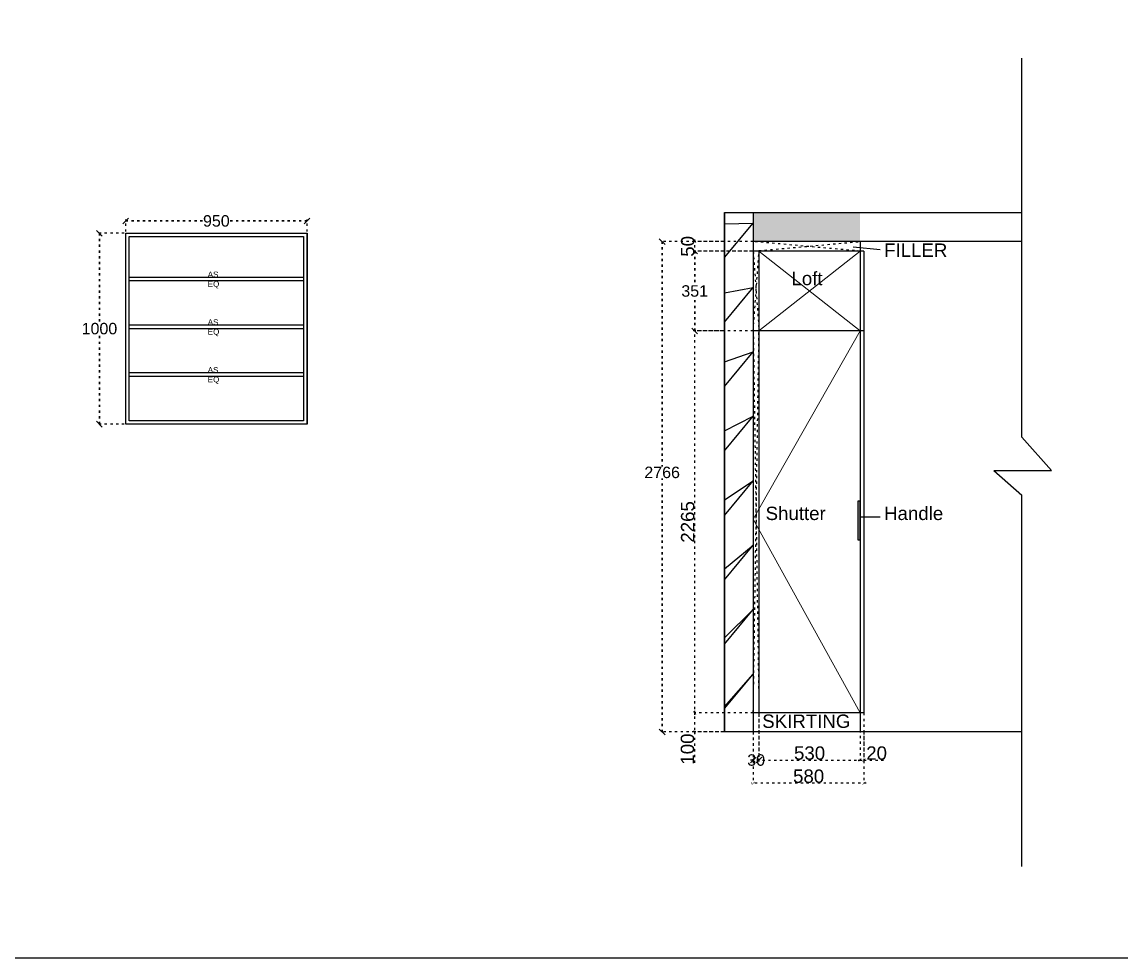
# Model space of a CAD drawing. Header units: millimetres. Extents: x 220712 to 1505573, y -354410 to 241923.
# Drawn here: x 242198 to 247955, y 105454 to 110356 of the extents above; entities that cross this region are included whole.
import ezdxf

# ---------------------------------------------------------------- set-up
doc = ezdxf.new("R2010")
doc.units = ezdxf.units.MM
doc.header["$MEASUREMENT"] = 0
doc.linetypes.add('ACAD_ISO03W100', pattern=[30, 12, -18])
doc.layers.add('Walls', color=253, linetype='Continuous')
doc.layers.add('Words', color=7, linetype='Continuous')
doc.styles.get("Standard").update_dxf_attribs({"font": 'arial.ttf'})
doc.dimstyles.new('ISO-25', dxfattribs={"dimtxt": 70, "dimasz": 15, "dimexe": 1.25, "dimexo": 0.625, "dimtad": 1, "dimdec": 0, "dimtxsty": 'Standard', "dimblk": 'ARCHTICK', "dimcen": 0, "dimdle": 11, "dimclrd": 1, "dimclre": 1, "dimclrt": 1, "dimadec": 0, "dimazin": 0, "dimtfac": 1, "dimtdec": 0, "dimtmove": 0, "dimatfit": 3, "dimfxl": 1, "dimarcsym": 0})
doc.dimstyles.get("Standard").update_dxf_attribs({"dimtxt": 60, "dimasz": 30, "dimexe": 7.75, "dimexo": 8.13, "dimgap": 0.63, "dimtad": 0, "dimtih": 1, "dimtoh": 1, "dimdec": 0, "dimzin": 0, "dimtxsty": 'Standard', "dimblk": 'OBLIQUE', "dimcen": 2.25, "dimclrd": 1, "dimclre": 1, "dimclrt": 1, "dimadec": 0, "dimazin": 0, "dimtfac": 1, "dimtdec": 0, "dimtofl": 0, "dimtmove": 0, "dimatfit": 3, "dimfxl": 1, "dimtolj": 1, "dimtzin": 0, "dimlwd": 30, "dimarcsym": 0})

# ---------------------------------------------------------------- blocks, each defined once
blk = doc.blocks.new('_Oblique')
at = {"color": 0, "linetype": 'ByBlock', "lineweight": -2}
blk.add_line((-0.5, -0.5), (0.5, 0.5), dxfattribs=at)
blk = doc.blocks.new('*D383')
at = {"layer": 'Defpoints', "color": 0, "linetype": 'ACAD_ISO03W100', "transparency": 16777216}
for p in [(242741.0000000001, 109250.0000000001), (242603.5000000005, 108250.0000000001), (242741.0000000001, 108250.0000000001)]:
    blk.add_point(p, dxfattribs=at)
at = {"layer": 'Walls', "color": 1, "linetype": 'ACAD_ISO03W100', "lineweight": -2, "transparency": 16777216}
for p, q in [((242732.8700000001, 109250.0000000001), (242595.7500000005, 109250.0000000001)), ((242732.8700000001, 108250.0000000001), (242595.7500000005, 108250.0000000001))]:
    blk.add_line(p, q, dxfattribs=at)
at = {"layer": 'Walls', "color": 1, "linetype": 'ACAD_ISO03W100', "lineweight": 30, "transparency": 16777216}
for p, q in [((242603.5000000005, 109250.0000000001), (242603.5000000005, 108781.2643792634)), ((242603.5000000005, 108250.0000000001), (242603.5000000005, 108718.7356207368))]:
    blk.add_line(p, q, dxfattribs=at)
at = {"layer": 'Walls', "color": 1, "linetype": 'ACAD_ISO03W100', "lineweight": 30, "transparency": 16777216, "xscale": 30, "yscale": 30, "zscale": 30}
for p, rotation in [((242603.5000000005, 109250.0000000001), 90), ((242603.5000000005, 108250.0000000001), 270)]:
    blk.add_blockref('_Oblique', p, dxfattribs=dict(at, rotation=rotation))
at = {"layer": 'Walls', "color": 1, "linetype": 'ACAD_ISO03W100', "transparency": 16777216, "insert": (242603.5000000004, 108750), "char_height": 60, "attachment_point": 5}
blk.add_mtext('\\A1;1000', dxfattribs=at)
blk = doc.blocks.new('*D382')
at = {"layer": 'Defpoints', "color": 0, "linetype": 'ACAD_ISO03W100', "transparency": 16777216}
for p in [(243691, 109314), (242741, 109250.0000000001), (243691, 109250)]:
    blk.add_point(p, dxfattribs=at)
at = {"layer": 'Walls', "color": 1, "linetype": 'ACAD_ISO03W100', "lineweight": -2, "transparency": 16777216}
for p, q in [((242741, 109258.1300000001), (242741, 109321.75)), ((243691, 109258.13), (243691, 109321.75))]:
    blk.add_line(p, q, dxfattribs=at)
at = {"layer": 'Walls', "color": 1, "linetype": 'ACAD_ISO03W100', "lineweight": 30, "transparency": 16777216}
for p, q in [((242741, 109314), (243149.1899181446, 109314)), ((243691, 109314), (243282.8100818554, 109314))]:
    blk.add_line(p, q, dxfattribs=at)
at = {"layer": 'Walls', "color": 1, "linetype": 'ACAD_ISO03W100', "lineweight": 30, "transparency": 16777216, "xscale": 30, "yscale": 30, "zscale": 30, "rotation": 180}
blk.add_blockref('_Oblique', (242741, 109314), dxfattribs=at)
at = {"layer": 'Walls', "color": 1, "linetype": 'ACAD_ISO03W100', "lineweight": 30, "transparency": 16777216, "xscale": 30, "yscale": 30, "zscale": 30}
blk.add_blockref('_Oblique', (243691, 109314), dxfattribs=at)
at = {"layer": 'Walls', "color": 1, "linetype": 'ACAD_ISO03W100', "transparency": 16777216, "insert": (243216, 109314), "char_height": 60, "attachment_point": 5}
blk.add_mtext('\\A1;950', dxfattribs=at)
blk = doc.blocks.new('_ArchTick')
at = {"color": 0, "linetype": 'ByBlock', "const_width": 0.15}
blk.add_lwpolyline([(-0.5, -0.5), (0.5, 0.5)], dxfattribs=at)
blk = doc.blocks.new('*D1150')
at = {"color": 1, "linetype": 'ACAD_ISO03W100', "lineweight": -2, "transparency": 16777216}
for p, q in [((245720.6660851025, 106749.1189186574), (245720.6660851025, 106638.118918717)), ((246028.178545333, 106738.1189186574), (245719.4160851025, 106738.1189186574)), ((245878.178545333, 106638.118918717), (245719.4160851025, 106638.118918717)), ((245720.6660851025, 106638.118918717), (245720.6660851025, 106474.0380865205))]:
    blk.add_line(p, q, dxfattribs=at)
at = {"layer": 'Defpoints', "color": 0, "linetype": 'ACAD_ISO03W100', "transparency": 16777216}
for p in [(246028.803545333, 106738.1189186574), (245720.6660851025, 106638.118918717), (245878.803545333, 106638.118918717)]:
    blk.add_point(p, dxfattribs=at)
at = {"color": 1, "linetype": 'ACAD_ISO03W100', "lineweight": -2, "transparency": 16777216, "xscale": 15, "yscale": 15, "zscale": 15}
for p, rotation in [((245720.6660851025, 106738.1189186574), 90), ((245720.6660851025, 106638.118918717), 270)]:
    blk.add_blockref('_ArchTick', p, dxfattribs=dict(at, rotation=rotation))
at = {"color": 1, "linetype": 'ACAD_ISO03W100', "transparency": 16777216, "insert": (245684.3009759619, 106548.5785026186), "char_height": 70, "attachment_point": 5, "rotation": 90}
blk.add_mtext('100', dxfattribs=at)
blk = doc.blocks.new('*D1151')
at = {"color": 1, "linetype": 'ACAD_ISO03W100', "lineweight": -2, "transparency": 16777216}
for p, q in [((246058.178545333, 108738.1189186574), (245720.6660851027, 108738.1189186574)), ((245721.9160851027, 106727.1189186574), (245721.9160851027, 108749.1189186574)), ((246028.178545333, 106738.1189186574), (245720.6660851027, 106738.1189186574))]:
    blk.add_line(p, q, dxfattribs=at)
at = {"layer": 'Defpoints', "color": 0, "linetype": 'ACAD_ISO03W100', "transparency": 16777216}
for p in [(245721.9160851027, 108738.1189186574), (246058.803545333, 108738.1189186574), (246028.803545333, 106738.1189186574)]:
    blk.add_point(p, dxfattribs=at)
at = {"color": 1, "linetype": 'ACAD_ISO03W100', "lineweight": -2, "transparency": 16777216, "xscale": 15, "yscale": 15, "zscale": 15}
for p, rotation in [((245721.9160851027, 108738.1189186574), 90), ((245721.9160851027, 106738.1189186574), 270)]:
    blk.add_blockref('_ArchTick', p, dxfattribs=dict(at, rotation=rotation))
at = {"color": 1, "linetype": 'ACAD_ISO03W100', "transparency": 16777216, "insert": (245685.5509759622, 107738.1189186573), "char_height": 70, "attachment_point": 5, "rotation": 90}
blk.add_mtext('2265', dxfattribs=at)
blk = doc.blocks.new('*D1138')
at = {"color": 1, "linetype": 'ACAD_ISO03W100', "lineweight": -2, "transparency": 16777216}
for p, q in [((246028.178545333, 109206.1189186574), (245720.6660870102, 109206.1189186574)), ((245721.9160870102, 109145.1189188353), (245721.9160870102, 109217.1189186574)), ((246028.178545333, 109156.1189188353), (245720.6660870102, 109156.1189188353))]:
    blk.add_line(p, q, dxfattribs=at)
at = {"layer": 'Defpoints', "color": 0, "linetype": 'ACAD_ISO03W100', "transparency": 16777216}
for p in [(245721.9160870102, 109206.1189186574), (246028.803545333, 109206.1189186574), (246028.803545333, 109156.1189188353)]:
    blk.add_point(p, dxfattribs=at)
at = {"color": 1, "linetype": 'ACAD_ISO03W100', "lineweight": -2, "transparency": 16777216, "xscale": 15, "yscale": 15, "zscale": 15}
for p, rotation in [((245721.9160870102, 109206.1189186574), 90), ((245721.9160870102, 109156.1189188353), 270)]:
    blk.add_blockref('_ArchTick', p, dxfattribs=dict(at, rotation=rotation))
at = {"color": 1, "linetype": 'ACAD_ISO03W100', "transparency": 16777216, "insert": (245685.5509778697, 109181.1189187462), "char_height": 70, "attachment_point": 5, "rotation": 90}
blk.add_mtext('50', dxfattribs=at)
blk = doc.blocks.new('*D1139')
at = {"color": 1, "linetype": 'ACAD_ISO03W100', "lineweight": -2, "transparency": 16777216}
for p, q in [((246058.8035453329, 106737.4939186573), (246058.8035453329, 106489.5897153616)), ((246588.8035450944, 106737.4939187765), (246588.8035450944, 106489.5897153616)), ((246047.8035453329, 106490.8397153616), (246599.8035450944, 106490.8397153616))]:
    blk.add_line(p, q, dxfattribs=at)
at = {"layer": 'Defpoints', "color": 0, "linetype": 'ACAD_ISO03W100', "transparency": 16777216}
for p in [(246058.8035453329, 106738.1189186573), (246588.8035450944, 106738.1189187765), (246588.8035450944, 106490.8397153616)]:
    blk.add_point(p, dxfattribs=at)
at = {"color": 1, "linetype": 'ACAD_ISO03W100', "lineweight": -2, "transparency": 16777216, "xscale": 15, "yscale": 15, "zscale": 15, "rotation": 180}
blk.add_blockref('_ArchTick', (246058.8035453329, 106490.8397153616), dxfattribs=at)
at = {"color": 1, "linetype": 'ACAD_ISO03W100', "lineweight": -2, "transparency": 16777216, "xscale": 15, "yscale": 15, "zscale": 15}
blk.add_blockref('_ArchTick', (246588.8035450944, 106490.8397153616), dxfattribs=at)
at = {"color": 1, "linetype": 'ACAD_ISO03W100', "transparency": 16777216, "insert": (246323.8035452137, 106527.2286989905), "char_height": 70, "attachment_point": 5}
blk.add_mtext('530', dxfattribs=at)
blk = doc.blocks.new('*D1152')
at = {"color": 1, "linetype": 'ACAD_ISO03W100', "lineweight": -2, "transparency": 16777216}
for p, q in [((246588.8035453329, 106737.4939186573), (246588.8035453329, 106489.5897153616)), ((246608.8035455713, 106737.4939186573), (246608.8035455713, 106489.5897153616)), ((246577.8035453329, 106490.8397153616), (246608.8035455713, 106490.8397153616)), ((246608.8035455713, 106490.8397153616), (246726.2813764035, 106490.8397153616))]:
    blk.add_line(p, q, dxfattribs=at)
at = {"layer": 'Defpoints', "color": 0, "linetype": 'ACAD_ISO03W100', "transparency": 16777216}
for p in [(246588.8035453329, 106738.1189186573), (246608.8035455713, 106738.1189186573), (246608.8035455713, 106490.8397153616)]:
    blk.add_point(p, dxfattribs=at)
at = {"color": 1, "linetype": 'ACAD_ISO03W100', "lineweight": -2, "transparency": 16777216, "xscale": 15, "yscale": 15, "zscale": 15, "rotation": 180}
blk.add_blockref('_ArchTick', (246588.8035453329, 106490.8397153616), dxfattribs=at)
at = {"color": 1, "linetype": 'ACAD_ISO03W100', "lineweight": -2, "transparency": 16777216, "xscale": 15, "yscale": 15, "zscale": 15}
blk.add_blockref('_ArchTick', (246608.8035455713, 106490.8397153616), dxfattribs=at)
at = {"color": 1, "linetype": 'ACAD_ISO03W100', "transparency": 16777216, "insert": (246675.0424609874, 106527.2048245021), "char_height": 70, "attachment_point": 5}
blk.add_mtext('20', dxfattribs=at)
blk = doc.blocks.new('*D1140')
at = {"color": 1, "linetype": 'ACAD_ISO03W100', "lineweight": -2, "transparency": 16777216}
for p, q in [((246028.8035453329, 106637.4939187169), (246028.8035453329, 106368.6256160736)), ((246608.8035455713, 106637.4939187169), (246608.8035455713, 106368.6256160736)), ((246619.8035455713, 106369.8756160736), (246017.8035453329, 106369.8756160736))]:
    blk.add_line(p, q, dxfattribs=at)
at = {"layer": 'Defpoints', "color": 0, "linetype": 'ACAD_ISO03W100', "transparency": 16777216}
for p in [(246028.8035453329, 106638.1189187169), (246608.8035455713, 106638.1189187169), (246028.8035453329, 106369.8756160736)]:
    blk.add_point(p, dxfattribs=at)
at = {"color": 1, "linetype": 'ACAD_ISO03W100', "lineweight": -2, "transparency": 16777216, "xscale": 15, "yscale": 15, "zscale": 15, "rotation": 180}
blk.add_blockref('_ArchTick', (246028.8035453329, 106369.8756160736), dxfattribs=at)
at = {"color": 1, "linetype": 'ACAD_ISO03W100', "lineweight": -2, "transparency": 16777216, "xscale": 15, "yscale": 15, "zscale": 15}
blk.add_blockref('_ArchTick', (246608.8035455713, 106369.8756160736), dxfattribs=at)
at = {"color": 1, "linetype": 'ACAD_ISO03W100', "transparency": 16777216, "insert": (246318.8035454521, 106406.2407252141), "char_height": 70, "attachment_point": 5}
blk.add_mtext('580', dxfattribs=at)
blk = doc.blocks.new('*D1146')
at = {"layer": 'Defpoints', "color": 0, "linetype": 'ACAD_ISO03W100', "transparency": 16777216}
for p in [(245721.9160851032, 109156.1189186574), (246028.803545333, 109156.1189186574), (245874.4223152176, 108738.1189186574)]:
    blk.add_point(p, dxfattribs=at)
at = {"layer": 'Walls', "color": 1, "linetype": 'ACAD_ISO03W100', "lineweight": -2, "transparency": 16777216}
for p, q in [((246020.673545333, 109156.1189186574), (245714.1660851032, 109156.1189186574)), ((245866.2923152176, 108738.1189186574), (245714.1660851032, 108738.1189186574))]:
    blk.add_line(p, q, dxfattribs=at)
at = {"layer": 'Walls', "color": 1, "linetype": 'ACAD_ISO03W100', "lineweight": 30, "transparency": 16777216}
for p, q in [((245721.9160851032, 109156.1189186574), (245721.9160851032, 108978.4037617679)), ((245721.9160851032, 108738.1189186574), (245721.9160851032, 108915.8340755469))]:
    blk.add_line(p, q, dxfattribs=at)
at = {"layer": 'Walls', "color": 1, "linetype": 'ACAD_ISO03W100', "lineweight": 30, "transparency": 16777216, "xscale": 30, "yscale": 30, "zscale": 30}
for p, rotation in [((245721.9160851032, 109156.1189186574), 90), ((245721.9160851032, 108738.1189186574), 270)]:
    blk.add_blockref('_Oblique', p, dxfattribs=dict(at, rotation=rotation))
at = {"layer": 'Walls', "color": 1, "linetype": 'ACAD_ISO03W100', "transparency": 16777216, "insert": (245721.9160851031, 108947.1189186573), "char_height": 60, "attachment_point": 5}
blk.add_mtext('\\A1;351', dxfattribs=at)
blk = doc.blocks.new('*D1148')
at = {"layer": 'Defpoints', "color": 0, "linetype": 'ACAD_ISO03W100', "transparency": 16777216}
for p in [(245878.803545333, 109206.1189186574), (245551.4795361528, 106638.118918717), (245878.803545333, 106638.118918717)]:
    blk.add_point(p, dxfattribs=at)
at = {"layer": 'Walls', "color": 1, "linetype": 'ACAD_ISO03W100', "lineweight": -2, "transparency": 16777216}
for p, q in [((245870.673545333, 109206.1189186574), (245543.7295361528, 109206.1189186574)), ((245870.673545333, 106638.118918717), (245543.7295361528, 106638.118918717))]:
    blk.add_line(p, q, dxfattribs=at)
at = {"layer": 'Walls', "color": 1, "linetype": 'ACAD_ISO03W100', "lineweight": 30, "transparency": 16777216}
for p, q in [((245551.4795361528, 109206.1189186574), (245551.4795361528, 108028.3832979505)), ((245551.4795361528, 106638.118918717), (245551.4795361528, 107965.8545394239))]:
    blk.add_line(p, q, dxfattribs=at)
at = {"layer": 'Walls', "color": 1, "linetype": 'ACAD_ISO03W100', "lineweight": 30, "transparency": 16777216, "xscale": 30, "yscale": 30, "zscale": 30}
for p, rotation in [((245551.4795361528, 109206.1189186574), 90), ((245551.4795361528, 106638.118918717), 270)]:
    blk.add_blockref('_Oblique', p, dxfattribs=dict(at, rotation=rotation))
at = {"layer": 'Walls', "color": 1, "linetype": 'ACAD_ISO03W100', "transparency": 16777216, "insert": (245551.4795361528, 107997.1189186871), "char_height": 60, "attachment_point": 5}
blk.add_mtext('\\A1;2766', dxfattribs=at)
blk = doc.blocks.new('*D1157')
at = {"layer": 'Defpoints', "color": 0, "linetype": 'ACAD_ISO03W100', "transparency": 16777216}
for p in [(246028.8035453329, 106738.1189186573), (246058.8035453329, 106738.1189186573), (246028.8035453329, 106490.8397153616)]:
    blk.add_point(p, dxfattribs=at)
at = {"layer": 'Walls', "color": 1, "linetype": 'ACAD_ISO03W100', "lineweight": -2, "transparency": 16777216}
for p, q in [((246028.8035453329, 106729.9889186573), (246028.8035453329, 106483.0897153616)), ((246058.8035453329, 106729.9889186573), (246058.8035453329, 106483.0897153616))]:
    blk.add_line(p, q, dxfattribs=at)
at = {"layer": 'Walls', "color": 1, "linetype": 'ACAD_ISO03W100', "lineweight": 30, "transparency": 16777216}
blk.add_line((246058.8035453329, 106490.8397153616), (246028.8035453329, 106490.8397153616), dxfattribs=at)
at = {"layer": 'Walls', "color": 1, "linetype": 'ACAD_ISO03W100', "lineweight": 30, "transparency": 16777216, "xscale": 30, "yscale": 30, "zscale": 30, "rotation": 180}
blk.add_blockref('_Oblique', (246028.8035453329, 106490.8397153616), dxfattribs=at)
at = {"layer": 'Walls', "color": 1, "linetype": 'ACAD_ISO03W100', "lineweight": 30, "transparency": 16777216, "xscale": 30, "yscale": 30, "zscale": 30}
blk.add_blockref('_Oblique', (246058.8035453329, 106490.8397153616), dxfattribs=at)
at = {"layer": 'Walls', "color": 1, "linetype": 'ACAD_ISO03W100', "transparency": 16777216, "insert": (246043.8035453329, 106490.8397153616), "char_height": 60, "attachment_point": 5}
blk.add_mtext('\\A1;30', dxfattribs=at)

msp = doc.modelspace()

# ---------------------------------------------------------------- hatches: boundary and pattern name
at = {"true_color": 0xc7c8ca}
h = msp.add_hatch(dxfattribs=at)
h.set_pattern_fill('ANSI32', color=9, scale=25)
h.set_pattern_definition([(45, (-1976293363.886679, -301606246.6783948), (-168.3798022700466, 168.3798022700466), []), (45, (-1976293251.633429, -301606246.6783948), (-168.3798022700466, 168.3798022700466), [])])
h.paths.add_polyline_path([(246028.8035453329, 109358.3577259183), (245878.8035453329, 109358.3577259183), (245878.8035453329, 106638.1189187169), (246028.8035453329, 106638.1189187169)])
at = {"true_color": 0x000000}
h = msp.add_hatch(color=18, dxfattribs=at)
h.dxf.hatch_style = 1
h.paths.add_polyline_path([(246588.8035453329, 107845.9728797674), (246576.4398232469, 107845.9728797674), (246576.4398232469, 107643.6400754452), (246588.8035453329, 107643.6400754452)])
at = {"layer": 'Walls', "linetype": 'ACAD_ISO03W100', "true_color": 0xc7c8ca}
h = msp.add_hatch(dxfattribs=at)
h.set_pattern_fill('AR-CONC', color=9, scale=10)
h.set_pattern_definition([(49.99999999999999, (-142260.9559616842, -2109.140800644353), (71.72601826007535, -6.275213498259511), [7.5, -82.5]), (355, (-142260.9559616842, -2109.140800644353), (-13.8751333613, 75.21921337000119), [6, -66]), (100.45144446, (-142254.9787935842, -2109.663735044349), (57.8508846727112, 68.94399909686294), [6.374019199999995, -70.11421119999993]), (46.18420000000001, (-142260.9559616842, -2089.140800644353), (106.7241330671572, -16.55192807930765), [11.25, -123.75]), (96.63563549, (-142252.0622871842, -2090.520131344354), (93.46619456742283, 97.41186007745505), [9.5610342, -105.171376]), (351.1841639899999, (-142260.9559616842, -2089.140800644353), (93.46619450547732, 97.41186002699902), [9, -99.0000001]), (21, (-142250.9559616842, -2094.140800644353), (59.69070521184616, -40.26188906653388), [7.5, -82.5]), (326.0000000000001, (-142250.9559616842, -2094.140800644353), (24.33153319215817, 72.5150045046853), [6, -66]), (71.45144474, (-142245.9817362842, -2097.495958044354), (84.02223767299711, 32.25311528063538), [6.374019000000001, -70.1142112]), (37.50000000000001, (-142260.9559616842, -2109.140800644353), (1.215985531729067, 33.28938538313115), [0, -65.19999999999999, 0, -67, 0, -66.25]), (7.499999999999999, (-142260.9559616842, -2109.140800644353), (26.30695374421486, 39.44117118823603), [0, -38.2, 0, -63.7, 0, -25.25]), (327.5, (-142283.2559616842, -2109.140800644353), (53.3822436172409, -2.255487173437976), [0, -25, 0, -78, 0, -103.5]), (317.5, (-142293.2559616842, -2109.140800644353), (58.31861693423862, 10.01049823323177), [0, -32.5, 0, -51.8, 0, -73.5])])
h.paths.add_polyline_path([(246588.8035453329, 109356.1189186573), (246028.8035453329, 109356.1189186573), (246028.8035453329, 109206.1189186573), (246588.8035453329, 109206.1189186573)])
h.paths.add_polyline_path([(250116.6870860097, 109356.1189186573), (249556.6870857713, 109356.1189186573), (249556.6870857713, 109206.1189186573), (250116.6870860097, 109206.1189186573)])

# ---------------------------------------------------------------- linework, layer by layer
at = {"color": 18, "true_color": 0x000000}
for p, q in [((247436.311682559, 108182.3291257024), (247436.311682559, 110166.9141811132)), ((245878.8035453329, 109358.3577259183), (245878.8035453329, 106638.1189187169)), ((245878.8035453329, 106638.1189187169), (245878.8035453329, 109358.3577259183)), ((245878.8035453329, 109358.3577259183), (246028.8035453329, 109358.3577259183)), ((246608.8035453329, 109356.1189186573), (246028.8035453329, 109356.1189186573)), ((247436.3116825589, 109356.1189186573), (246028.8035453329, 109356.1189186573)), ((246028.8035453329, 109356.1189186573), (246028.8035453329, 106638.1189187169)), ((246028.8035453329, 109356.1189186573), (246028.8035453329, 106638.1189187169)), ((247436.311682559, 109206.1189186573), (246028.8035453329, 109206.1189186573)), ((246588.8035453329, 109206.1189186573), (246588.8035453329, 106638.1189187169)), ((246608.8035453329, 109156.1189186573), (246028.8035453329, 109156.1189186573)), ((246058.8035453329, 109156.1189186573), (246058.8035453329, 106738.1189186573)), ((246608.8035451068, 109156.1189186573), (246608.8035453329, 106738.1189187169)), ((246608.8035453329, 108738.1189186573), (246028.8035453329, 108738.1189186573)), ((247590.5657526025, 108007.6825090647), (247436.311682559, 108182.3291262388)), ((247289.7081972131, 108007.6825090647), (247590.5657526025, 108007.6825090647)), ((247289.7081972131, 108007.6825090647), (247436.311682559, 107877.7130916119)), ((247436.311682559, 105934), (247436.3116827974, 107877.7130913138)), ((246608.8035453329, 106738.1189186573), (246028.8035453329, 106738.1189186573)), ((247436.311682559, 106638.1189187169), (245878.8035453329, 106638.1189187169)), ((246028.8035453329, 106638.1189187169), (245878.8035453329, 106638.1189187169))]:
    msp.add_line(p, q, dxfattribs=at)
at = {"color": 252, "lineweight": 0, "true_color": 0x939598}
for p, q in [((246058.8035453329, 108738.1189186573), (246588.8035453329, 109156.1189186573)), ((246588.8035453329, 108738.1189186573), (246058.8035453329, 109156.1189186573)), ((246588.8035453329, 108738.1189186573), (246028.8035450944, 107752.3958780766)), ((246028.8035450944, 107752.3958780766), (246588.8035453329, 106738.1189186573))]:
    msp.add_line(p, q, dxfattribs=at)
at = {"color": 18, "true_color": 0x000000}
msp.add_lwpolyline([(246588.8035453329, 107845.9728797674), (246576.4398232469, 107845.9728797674), (246576.4398232469, 107643.6400754452), (246588.8035453329, 107643.6400754452)], close=True, dxfattribs=at)
at = {"layer": 'Walls', "color": 18, "true_color": 0x000000}
for p, q in [((242741, 109250), (243691, 109250)), ((242741, 108250), (242741, 109250)), ((243691, 108250), (243691, 109250)), ((243673, 109018), (242759, 109018)), ((243673, 109000), (242759, 109000)), ((243673, 108768), (242759, 108768)), ((243673, 108750), (242759, 108750)), ((243673, 108518), (242759, 108518)), ((243673, 108500), (242759, 108500)), ((243691, 108250), (242741, 108250))]:
    msp.add_line(p, q, dxfattribs=at)
for points in [[(221541.5, 129286.5), (264020, 129286.5), (264020, 105454.5), (221541.5, 105454.5)], [(242741, 109250), (243691, 109250), (243691, 108250), (242741, 108250)], [(242759, 109232), (243673, 109232), (243673, 108268), (242759, 108268)]]:
    msp.add_lwpolyline(points, close=True, dxfattribs=at)
at = {"layer": 'Walls', "color": 240, "linetype": 'ACAD_ISO03W100', "true_color": 0xed1f24}
for points in [[(246028.8035453329, 109156.1189186573), (246588.8035453328, 109206.1189186573), (246588.8035453329, 109156.1189186573), (246028.8035453329, 109206.1189186573)], [(246028.8035453329, 108738.1189186573), (246058.8035453329, 109156.1189186573), (246028.8035453329, 109156.1189186573), (246058.8035453329, 108738.1189186573)], [(246028.8035453329, 106738.1189186573), (246058.8035453329, 108738.1189186573), (246028.8035453329, 108738.1189186573), (246058.8035453329, 106738.1189186573)]]:
    msp.add_lwpolyline(points, dxfattribs=at)

# ---------------------------------------------------------------- texts
at = {"char_height": 70, "attachment_point": 1}
for s, insert in [('FILLER', (246714.2232614526, 109196.141052135)), ('Loft', (246228.9131411085, 109047.8293842077)), ('Shutter', (246093.4265607366, 107817.8860606551)), ('Handle', (246714.2232614526, 107817.8860606551)), ('SKIRTING', (246075.8397515783, 106729.5305389762))]:
    msp.add_mtext_dynamic_manual_height_columns(s, width=1609.978430554627, gutter_width=12.5, heights=[0], dxfattribs=dict(at, insert=insert))
at = {"layer": 'Words', "color": 0, "char_height": 30, "attachment_point": 1}
for insert in [(243171, 109048.8765347885), (243171, 108798.8765347885), (243171, 108548.8765347885)]:
    msp.add_mtext_dynamic_manual_height_columns('AS\\PEQ', width=1178.021692921422, gutter_width=866.3964851795936, heights=[0], dxfattribs=dict(at, insert=insert))

# ---------------------------------------------------------------- dimensions: what is measured, and where the dimension line sits
at = {"color": 18, "linetype": 'ACAD_ISO03W100', "true_color": 0x000000}
dim = msp.add_linear_dim(base=(245721.9160870102, 109206.1189186574), p1=(246028.8035453329, 109156.1189188352), p2=(246028.8035453329, 109206.1189186573), angle=90, dimstyle='ISO-25', dxfattribs=at)
dim.commit()
dim.dimension.update_dxf_attribs({"geometry": '*D1138', "text_midpoint": (245721.9160870102, 109181.1189187462), "dimtype": 160})
dim = msp.add_linear_dim(base=(245721.9160851027, 108738.1189186574), p1=(246028.8035453329, 106738.1189186573), p2=(246058.8035453329, 108738.1189186573), angle=90, text='2265', dimstyle='ISO-25', dxfattribs=at)
dim.commit()
dim.dimension.update_dxf_attribs({"geometry": '*D1151', "text_midpoint": (245685.5509759622, 107738.1189186573)})
dim = msp.add_linear_dim(base=(245720.6660851025, 106638.118918717), p1=(246028.8035453329, 106738.1189186573), p2=(245878.8035453329, 106638.1189187169), angle=90, dimstyle='ISO-25', dxfattribs=at)
dim.commit()
dim.dimension.update_dxf_attribs({"geometry": '*D1150', "text_midpoint": (245684.3009759619, 106548.5785026186)})
for base, p1, p2, text, picture, middle in [((246588.8035450944, 106490.8397153616), (246058.8035453329, 106738.1189186573), (246588.8035450944, 106738.1189187765), '530', '*D1139', (246323.8035452137, 106527.2286989905)), ((246028.8035453329, 106369.8756160736), (246608.8035455713, 106638.1189187169), (246028.8035453329, 106638.1189187169), '580', '*D1140', (246318.8035454521, 106406.2407252141))]:
    dim = msp.add_linear_dim(base=base, p1=p1, p2=p2, text=text, dimstyle='ISO-25', dxfattribs=at)
    dim.commit()
    dim.dimension.update_dxf_attribs({"geometry": picture, "text_midpoint": middle})
dim = msp.add_linear_dim(base=(246608.8035455713, 106490.8397153616), p1=(246588.8035453329, 106738.1189186573), p2=(246608.8035455713, 106738.1189186573), dimstyle='ISO-25', dxfattribs=at)
dim.commit()
dim.dimension.update_dxf_attribs({"geometry": '*D1152', "text_midpoint": (246675.0424609874, 106527.2048245021)})
at = {"layer": 'Walls', "color": 9, "linetype": 'ACAD_ISO03W100', "true_color": 0xc7c8ca}
dim = msp.add_linear_dim(base=(243691, 109314), p1=(242741, 109250.0000000001), p2=(243691, 109250), dimstyle='Standard', dxfattribs=at)
dim.commit()
dim.dimension.update_dxf_attribs({"geometry": '*D382', "text_midpoint": (243216, 109314), "dimtype": 160})
dim = msp.add_linear_dim(base=(242603.5000000005, 108250.0000000001), p1=(242741, 109250), p2=(242741, 108250), angle=90, dimstyle='Standard', dxfattribs=at)
dim.commit()
dim.dimension.update_dxf_attribs({"geometry": '*D383', "text_midpoint": (242603.5000000004, 108750)})
at = {"layer": 'Walls', "color": 240, "linetype": 'ACAD_ISO03W100', "true_color": 0xed1f24}
dim = msp.add_linear_dim(base=(245551.4795361528, 106638.118918717), p1=(245878.8035453329, 109206.1189186574), p2=(245878.8035453329, 106638.118918717), angle=90, text='2766', dimstyle='Standard', dxfattribs=at)
dim.commit()
dim.dimension.update_dxf_attribs({"geometry": '*D1148', "text_midpoint": (245551.4795361528, 107997.1189186871), "dimtype": 160})
dim = msp.add_linear_dim(base=(245721.9160851032, 109156.1189186574), p1=(245874.4223152175, 108738.1189186574), p2=(246028.8035453329, 109156.1189186573), angle=90, text='351', dimstyle='Standard', dxfattribs=at)
dim.commit()
dim.dimension.update_dxf_attribs({"geometry": '*D1146', "text_midpoint": (245721.9160851031, 108947.1189186573)})
at = {"layer": 'Walls', "color": 18, "linetype": 'ACAD_ISO03W100', "true_color": 0x000000}
dim = msp.add_linear_dim(base=(246028.8035453329, 106490.8397153616), p1=(246058.8035453329, 106738.1189186573), p2=(246028.8035453329, 106738.1189186573), dimstyle='Standard', dxfattribs=at)
dim.commit()
dim.dimension.update_dxf_attribs({"geometry": '*D1157', "text_midpoint": (246043.8035453329, 106490.8397153616), "dimtype": 160})

# ---------------------------------------------------------------- leaders
at = {"color": 18, "true_color": 0x000000}
for points in [[(246551.4299124298, 109178.1754861622), (246693.1364780435, 109165.1275277921)], [(246588.8035453329, 107764.9277353883), (246693.1364780435, 107764.9277353883)]]:
    msp.add_leader(points, dimstyle='ISO-25', override={"dimgap": 0.625, "dimtad": 0}, dxfattribs=at)

doc.saveas('drawing.dxf')
